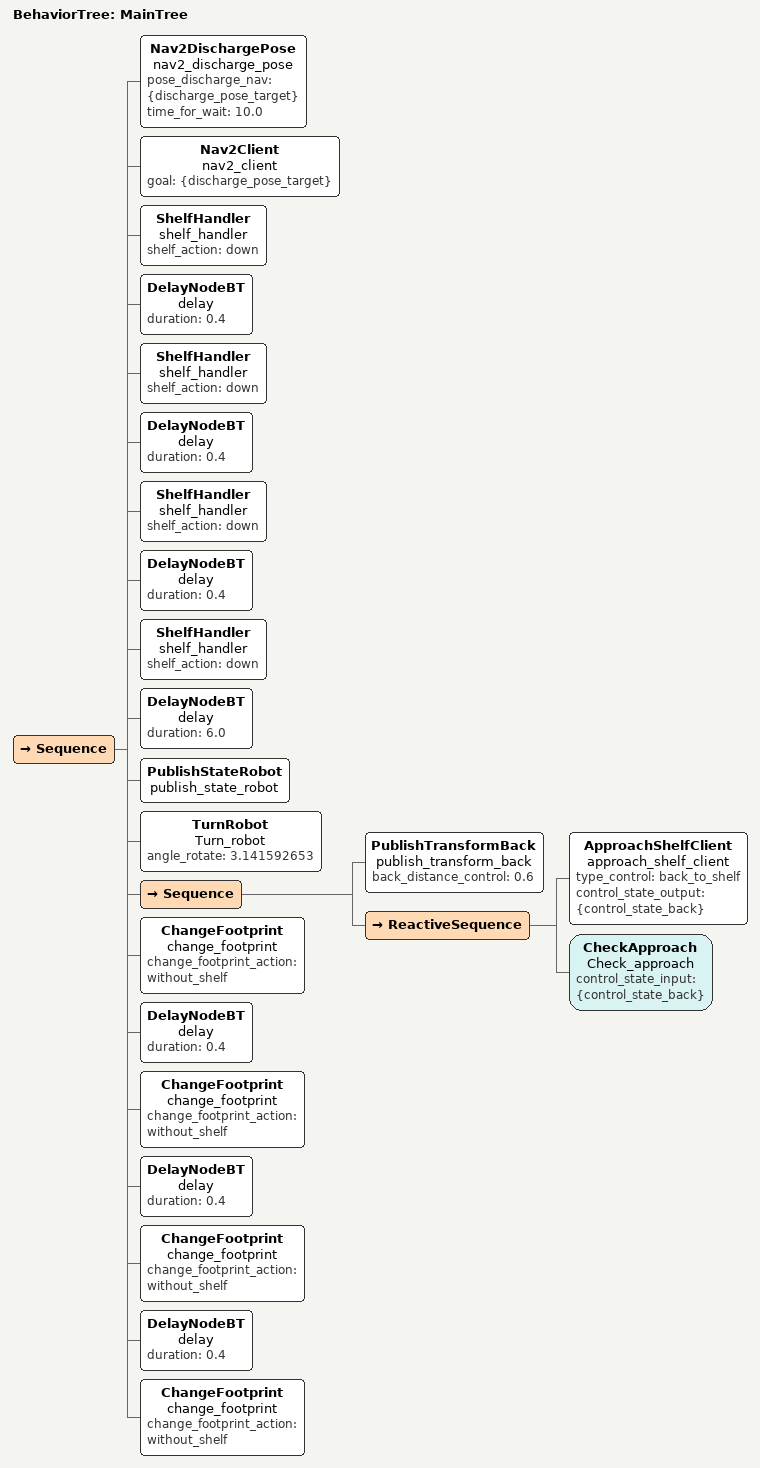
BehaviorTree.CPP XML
<root BTCPP_format="4">
    <BehaviorTree ID="MainTree">
        <Sequence>
            <!-- Wait for navigation goal-->
            <Nav2DischargePose name= "nav2_discharge_pose" pose_discharge_nav = "{discharge_pose_target}" time_for_wait="10.0"/>
            <!-- Go to nav-->
            <Nav2Client name = "nav2_client" goal= "{discharge_pose_target}" />
            <!-- back shelf -->
            <ShelfHandler name="shelf_handler" shelf_action="down" />
            <DelayNodeBT name="delay" duration= "0.4"/>
            <ShelfHandler name="shelf_handler" shelf_action="down" />
            <DelayNodeBT name="delay" duration= "0.4"/>
            <ShelfHandler name="shelf_handler" shelf_action="down" />
            <DelayNodeBT name="delay" duration= "0.4"/>
            <ShelfHandler name="shelf_handler" shelf_action="down" />
            <DelayNodeBT name="delay" duration= "6.0"/>
            <PublishStateRobot name="publish_state_robot"/>
            <TurnRobot name = "Turn_robot" angle_rotate="3.141592653"/>
             <!-- Back the shelf  control=large_shelf/2 + radius_rb1 + offset-->
            <!-- Back the shelf-->
            <Sequence>
                <PublishTransformBack name = "publish_transform_back " back_distance_control="0.6"/>
                <ReactiveSequence>
                    <ApproachShelfClient name = "approach_shelf_client" type_control="back_to_shelf" control_state_output="{control_state_back}"/>
                    <CheckApproach name="Check_approach" control_state_input="{control_state_back}"/>
                </ReactiveSequence>
            </Sequence>
            <!-- Change footprint without shelf-->
             <ChangeFootprint name="change_footprint"  change_footprint_action="without_shelf"/>
             <DelayNodeBT name="delay" duration= "0.4"/>
             <ChangeFootprint name="change_footprint"  change_footprint_action="without_shelf"/>
             <DelayNodeBT name="delay" duration= "0.4"/>
             <ChangeFootprint name="change_footprint"  change_footprint_action="without_shelf"/>
             <DelayNodeBT name="delay" duration= "0.4"/>
             <ChangeFootprint name="change_footprint"  change_footprint_action="without_shelf"/>
        </Sequence>
    </BehaviorTree>
</root>
